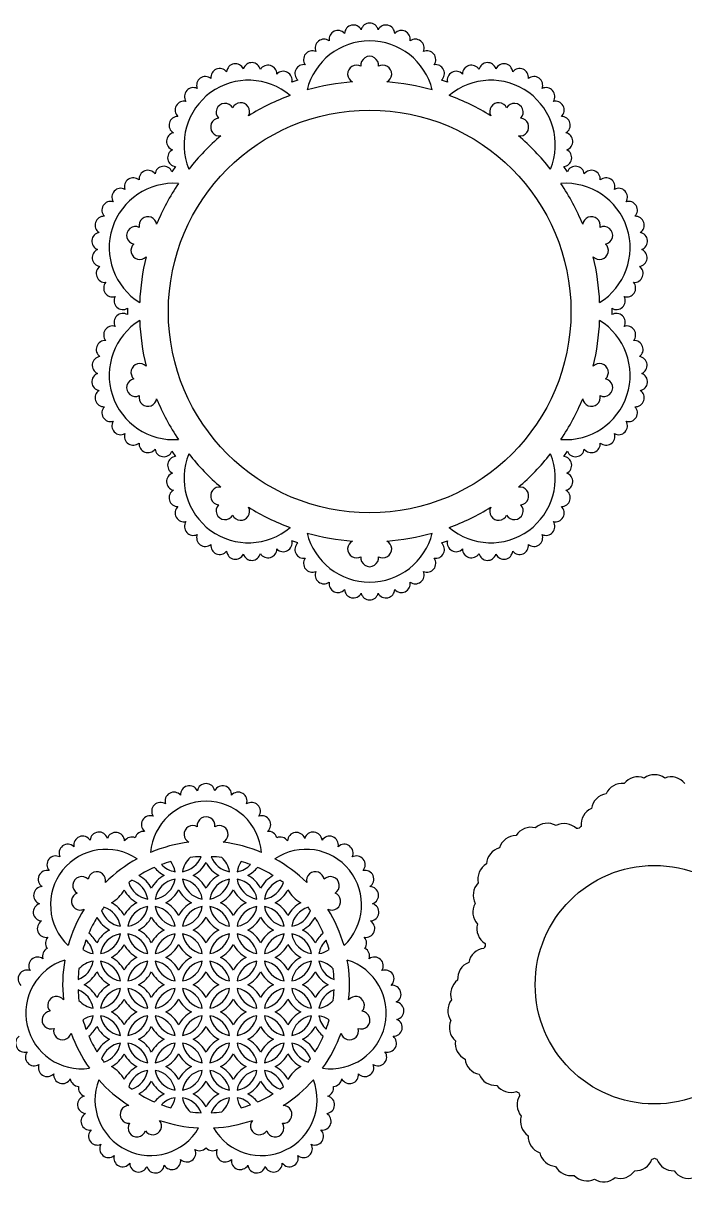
# Model space of a CAD drawing. Extents: x -1148 to -591, y -398 to -134.
# Drawn here: x -1019.5 to -869.6, y -398.3 to -136 of the extents above; entities that cross this region are included whole.
import ezdxf

# ---------------------------------------------------------------- set-up
doc = ezdxf.new("R2010")
doc.units = 0
doc.layers.get('0').update_dxf_attribs({"linetype": 'CONTINUOUS'})

msp = doc.modelspace()

# ---------------------------------------------------------------- linework, layer by layer
for p, q in [((-957.269635, -148.943117), (-958.631695, -149.385678)), ((-923.385501, -149.385678), (-924.747562, -148.943117)), ((-984.942606, -168.501673), (-985.784405, -169.66031)), ((-896.232792, -169.66031), (-897.074591, -168.501673)), ((-995.834278, -200.59064), (-995.834278, -202.022795)), ((-886.182918, -200.59064), (-886.182918, -202.022795)), ((-985.784405, -232.953125), (-984.942606, -234.111763)), ((-897.074591, -234.111763), (-896.232792, -232.953125)), ((-957.269635, -253.670318), (-958.631695, -253.227758)), ((-924.747562, -253.670318), (-923.385501, -253.227758))]:
    msp.add_line(p, q)
for centre, radius in [((-941.008598, -201.306718), 45.586623), ((-876.519753, -353.690613), 27)]:
    msp.add_circle(centre, radius)
for centre, radius, start, end in [((-941.008598, -138.042145), 2, 15.323089, 164.676911), ((-948.207144, -139.685166), 2, 41.037374, 190.391197), ((-944.700433, -138.458115), 2, 28.180232, 177.534054), ((-937.316764, -138.458115), 2, 2.465946, 151.819768), ((-933.810053, -139.685166), 2, 349.608803, 138.962626), ((-941.008598, -154.6331), 14.590955, 13.791641, 166.208359), ((-951.35289, -141.661769), 2, 53.894517, 203.24834), ((-930.664307, -141.661769), 2, 336.75166, 126.105483), ((-953.97993, -144.288809), 2, 66.75166, 216.105483), ((-941.008598, -145.545107), 2, 352.492614, 187.507386), ((-928.037267, -144.288809), 2, 323.894517, 113.24834), ((-974.963323, -148.291124), 2, 38.465946, 187.819768), ((-971.405092, -147.222636), 2, 25.608803, 174.962626), ((-967.698312, -146.972719), 2, 12.75166, 162.105483), ((-964.028857, -147.553903), 2, 359.894517, 149.24834), ((-955.956533, -147.434555), 2, 79.608803, 228.962626), ((-943.994983, -147.536423), 2, 59.883195, 244.037005), ((-938.022213, -147.536423), 2, 295.962995, 120.116805), ((-926.060664, -147.434555), 2, 311.037374, 100.391197), ((-917.98834, -147.553903), 2, 30.75166, 180.105483), ((-914.318885, -146.972719), 2, 17.894517, 167.24834), ((-910.612105, -147.222636), 2, 5.037374, 154.391197), ((-907.053874, -148.291124), 2, 352.180232, 141.534054), ((-968.442662, -163.546968), 14.590955, 49.791641, 202.208359), ((-978.194581, -150.124603), 2, 51.323089, 200.676911), ((-960.580729, -148.937047), 2, 347.037374, 136.391197), ((-941.008598, -201.306718), 52.115431, 94.249747, 105.777472), ((-941.008598, -201.306718), 52.115431, 74.222528, 85.750253), ((-921.436468, -148.937047), 2, 43.608803, 192.962626), ((-913.574534, -163.546968), 14.590955, 337.791641, 130.208359), ((-903.822615, -150.124603), 2, 339.323089, 128.676911), ((-980.936838, -152.631136), 2, 64.180232, 213.534054), ((-901.080359, -152.631136), 2, 326.465946, 115.819768), ((-983.052584, -155.685034), 2, 77.037374, 226.391197), ((-973.784451, -156.194627), 2, 28.492614, 223.507386), ((-970.197948, -156.050283), 2, 331.962995, 156.116805), ((-941.008598, -201.306718), 52.115431, 110.222528, 121.750253), ((-941.008598, -201.306718), 52.115431, 58.249747, 69.777472), ((-911.819248, -156.050283), 2, 23.883195, 208.037005), ((-908.232746, -156.194627), 2, 316.492614, 151.507386), ((-898.964613, -155.685034), 2, 313.608803, 102.962626), ((-984.435727, -159.133163), 2, 89.894517, 239.24834), ((-897.581469, -159.133163), 2, 300.75166, 90.105483), ((-975.030021, -159.560989), 2, 95.883195, 280.037005), ((-906.987176, -159.560989), 2, 259.962995, 84.116805), ((-985.016912, -162.802618), 2, 102.75166, 252.105483), ((-941.008598, -201.306718), 52.115431, 130.249747, 141.777472), ((-941.008598, -201.306718), 52.115431, 38.222528, 49.750253), ((-897.000285, -162.802618), 2, 287.894517, 77.24834), ((-984.766994, -166.509398), 2, 115.608803, 264.962626), ((-897.250202, -166.509398), 2, 275.037374, 64.391197), ((-991.227491, -171.350746), 2, 35.894517, 185.24834), ((-987.624905, -170.442973), 2, 23.037374, 172.391197), ((-894.392292, -170.442973), 2, 7.608803, 156.962626), ((-890.789706, -171.350746), 2, 354.75166, 144.105483), ((-985.397847, -186.883777), 14.590955, 85.791641, 238.208359), ((-994.537754, -173.037409), 2, 48.75166, 198.105483), ((-941.008598, -201.306718), 52.115431, 146.222528, 157.750253), ((-896.61935, -186.883777), 14.590955, 301.791641, 94.208359), ((-941.008598, -201.306718), 52.115431, 22.249747, 33.777472), ((-887.479443, -173.037409), 2, 341.894517, 131.24834), ((-997.389704, -175.418387), 2, 61.608803, 210.962626), ((-884.627493, -175.418387), 2, 329.037374, 118.391197), ((-999.640332, -178.374288), 2, 74.465946, 223.819768), ((-882.376865, -178.374288), 2, 316.180232, 105.534054), ((-1001.176783, -181.75689), 2, 87.323089, 236.676911), ((-991.224344, -181.850562), 2, 7.962995, 192.116805), ((-890.792853, -181.850562), 2, 347.883195, 172.037005), ((-880.840414, -181.75689), 2, 303.323089, 92.676911), ((-1001.922012, -185.396575), 2, 100.180232, 249.534054), ((-994.041042, -184.075432), 2, 64.492614, 259.507386), ((-887.976155, -184.075432), 2, 280.492614, 115.507386), ((-880.095185, -185.396575), 2, 290.465946, 79.819768), ((-993.070031, -187.531004), 2, 131.883195, 316.037005), ((-888.947166, -187.531004), 2, 223.962995, 48.116805), ((-1001.83865, -189.110835), 2, 113.037374, 262.391197), ((-880.178547, -189.110835), 2, 277.608803, 66.962626), ((-1000.930878, -192.713421), 2, 125.894517, 275.24834), ((-941.008598, -201.306718), 52.115431, 166.249747, 177.777472), ((-941.008598, -201.306718), 52.115431, 2.222528, 13.750253), ((-881.086319, -192.713421), 2, 264.75166, 54.105483), ((-999.244214, -196.023684), 2, 138.75166, 288.105483), ((-882.772983, -196.023684), 2, 251.894517, 41.24834), ((-996.863236, -198.875634), 2, 151.608803, 300.962626), ((-885.153961, -198.875634), 2, 239.037374, 28.391197), ((-996.863236, -203.737801), 2, 59.037374, 208.391197), ((-885.153961, -203.737801), 2, 331.608803, 120.962626), ((-985.397847, -215.729659), 14.590955, 121.791641, 274.208359), ((-941.008598, -201.306718), 52.115431, 182.222528, 193.750253), ((-896.61935, -215.729659), 14.590955, 265.791641, 58.208359), ((-941.008598, -201.306718), 52.115431, 346.249747, 357.777472), ((-999.244214, -206.589752), 2, 71.894517, 221.24834), ((-882.772983, -206.589752), 2, 318.75166, 108.105483), ((-1000.930878, -209.900015), 2, 84.75166, 234.105483), ((-881.086319, -209.900015), 2, 305.894517, 95.24834), ((-1001.83865, -213.502601), 2, 97.608803, 246.962626), ((-880.178547, -213.502601), 2, 293.037374, 82.391197), ((-993.070031, -215.082432), 2, 43.962995, 228.116805), ((-888.947166, -215.082432), 2, 311.883195, 136.037005), ((-1001.922012, -217.216861), 2, 110.465946, 259.819768), ((-994.041042, -218.538003), 2, 100.492614, 295.507386), ((-887.976155, -218.538003), 2, 244.492614, 79.507386), ((-880.095185, -217.216861), 2, 280.180232, 69.534054), ((-1001.176783, -220.856546), 2, 123.323089, 272.676911), ((-880.840414, -220.856546), 2, 267.323089, 56.676911), ((-999.640332, -224.239148), 2, 136.180232, 285.534054), ((-991.224344, -220.762874), 2, 167.883195, 352.037005), ((-941.008598, -201.306718), 52.115431, 202.249747, 213.777472), ((-941.008598, -201.306718), 52.115431, 326.222528, 337.750253), ((-890.792853, -220.762874), 2, 187.962995, 12.116805), ((-882.376865, -224.239148), 2, 254.465946, 43.819768), ((-997.389704, -227.195048), 2, 149.037374, 298.391197), ((-884.627493, -227.195048), 2, 241.608803, 30.962626), ((-994.537754, -229.576026), 2, 161.894517, 311.24834), ((-887.479443, -229.576026), 2, 228.75166, 18.105483), ((-991.227491, -231.26269), 2, 174.75166, 324.105483), ((-987.624905, -232.170462), 2, 187.608803, 336.962626), ((-894.392292, -232.170462), 2, 203.037374, 352.391197), ((-890.789706, -231.26269), 2, 215.894517, 5.24834), ((-984.766994, -236.104038), 2, 95.037374, 244.391197), ((-968.442662, -239.066468), 14.590955, 157.791641, 310.208359), ((-941.008598, -201.306718), 52.115431, 218.222528, 229.750253), ((-913.574534, -239.066468), 14.590955, 229.791641, 22.208359), ((-941.008598, -201.306718), 52.115431, 310.249747, 321.777472), ((-897.250202, -236.104038), 2, 295.608803, 84.962626), ((-985.016912, -239.810818), 2, 107.894517, 257.24834), ((-897.000285, -239.810818), 2, 282.75166, 72.105483), ((-975.030021, -243.052447), 2, 79.962995, 264.116805), ((-906.987176, -243.052447), 2, 275.883195, 100.037005), ((-984.435727, -243.480273), 2, 120.75166, 270.105483), ((-897.581469, -243.480273), 2, 269.894517, 59.24834), ((-983.052584, -246.928401), 2, 133.608803, 282.962626), ((-973.784451, -246.418809), 2, 136.492614, 331.507386), ((-970.197948, -246.563153), 2, 203.883195, 28.037005), ((-941.008598, -201.306718), 52.115431, 238.249747, 249.777472), ((-941.008598, -201.306718), 52.115431, 290.222528, 301.750253), ((-911.819248, -246.563153), 2, 151.962995, 336.116805), ((-908.232746, -246.418809), 2, 208.492614, 43.507386), ((-898.964613, -246.928401), 2, 257.037374, 46.391197), ((-980.936838, -249.9823), 2, 146.465946, 295.819768), ((-901.080359, -249.9823), 2, 244.180232, 33.534054), ((-978.194581, -252.488832), 2, 159.323089, 308.676911), ((-941.008598, -201.306718), 52.115431, 254.222528, 265.750253), ((-941.008598, -247.980335), 14.590955, 193.791641, 346.208359), ((-941.008598, -201.306718), 52.115431, 274.249747, 285.777472), ((-903.822615, -252.488832), 2, 231.323089, 20.676911), ((-974.963323, -254.322312), 2, 172.180232, 321.534054), ((-960.580729, -253.676389), 2, 223.608803, 12.962626), ((-955.956533, -255.178881), 2, 131.037374, 280.391197), ((-943.994983, -255.077013), 2, 115.962995, 300.116805), ((-938.022213, -255.077013), 2, 239.883195, 64.037005), ((-926.060664, -255.178881), 2, 259.608803, 48.962626), ((-921.436468, -253.676389), 2, 167.037374, 316.391197), ((-907.053874, -254.322312), 2, 218.465946, 7.819768), ((-971.405092, -255.3908), 2, 185.037374, 334.391197), ((-967.698312, -255.640717), 2, 197.894517, 347.24834), ((-964.028857, -255.059532), 2, 210.75166, 0.105483), ((-941.008598, -257.068329), 2, 172.492614, 7.507386), ((-917.98834, -255.059532), 2, 179.894517, 329.24834), ((-914.318885, -255.640717), 2, 192.75166, 342.105483), ((-910.612105, -255.3908), 2, 205.608803, 354.962626), ((-953.97993, -258.324627), 2, 143.894517, 293.24834), ((-928.037267, -258.324627), 2, 246.75166, 36.105483), ((-951.35289, -260.951667), 2, 156.75166, 306.105483), ((-930.664307, -260.951667), 2, 233.894517, 23.24834), ((-948.207144, -262.92827), 2, 169.608803, 318.962626), ((-944.700433, -264.155321), 2, 182.465946, 331.819768), ((-937.316764, -264.155321), 2, 208.180232, 357.534054), ((-933.810053, -262.92827), 2, 221.037374, 10.391197), ((-941.008598, -264.571291), 2, 195.323089, 344.676911), ((-880.29617, -310.655168), 4, 69.067346, 140.932654), ((-876.519753, -310.157993), 4, 54.067346, 125.932654), ((-872.743336, -310.655168), 4, 39.067346, 110.932654), ((-981.835584, -310.655168), 2, 25.277207, 184.722793), ((-978.059167, -310.157993), 2, 10.277207, 169.722793), ((-974.28275, -310.655168), 2, 355.277207, 154.722793), ((-883.815231, -312.112811), 4, 84.067346, 155.932654), ((-985.354645, -312.112811), 2, 40.277207, 199.722793), ((-970.763689, -312.112811), 2, 340.277207, 139.722793), ((-886.837117, -314.431585), 4, 99.067346, 170.932654), ((-978.059167, -324.748949), 12.590955, 4.579722, 175.420278), ((-988.37653, -314.431585), 2, 55.277207, 214.722793), ((-967.741803, -314.431585), 2, 325.277207, 124.722793), ((-889.155891, -317.453471), 4, 114.067346, 185.932654), ((-990.695305, -317.453471), 2, 70.277207, 229.722793), ((-978.059167, -317.660955), 2, 352.492614, 187.507386), ((-965.423029, -317.453471), 2, 310.277207, 109.722793), ((-900.780926, -321.14657), 4, 60.495917, 132.361226), ((-896.972588, -321.217794), 4, 45.495917, 117.361226), ((-1002.32034, -321.14657), 2, 16.705779, 176.151364), ((-998.512002, -321.217794), 2, 1.705779, 161.151364), ((-992.152948, -320.972532), 2, 85.277207, 164.208857), ((-981.045552, -319.652272), 2, 59.883195, 244.037005), ((-975.072782, -319.652272), 2, 295.962995, 120.116805), ((-963.965386, -320.972532), 2, 15.791143, 94.722793), ((-957.606332, -321.217794), 2, 18.848636, 178.294221), ((-953.797994, -321.14657), 2, 3.848636, 163.294221), ((-907.811661, -323.90593), 4, 90.495917, 162.361226), ((-904.477932, -322.063443), 4, 75.495917, 147.361226), ((-893.312451, -322.272262), 4, 93.72418, 102.361226), ((-890.613534, -320.972532), 4, 129.067346, 137.704391), ((-1009.351075, -323.90593), 2, 46.705779, 206.151364), ((-1006.017346, -322.063443), 2, 31.705779, 191.151364), ((-994.851864, -322.272262), 2, 67.219714, 146.151364), ((-978.059167, -353.690613), 32.470671, 96.830761, 112.738502), ((-978.059167, -353.690613), 32.470671, 67.261498, 83.169239), ((-961.266469, -322.272262), 2, 33.848636, 112.780286), ((-950.100988, -322.063443), 2, 348.848636, 148.294221), ((-946.767259, -323.90593), 2, 333.848636, 133.294221), ((-1012.094339, -326.548469), 2, 61.705779, 221.151364), ((-1000.686671, -335.645781), 12.590955, 56.008294, 226.848849), ((-978.059167, -353.690613), 32.470671, 118.690069, 134.59781), ((-984.240891, -322.781993), 5.4, 279.044199, 339.047719), ((-978.059167, -328.963717), 5.4, 131.366541, 170.955801), ((-978.059167, -353.690613), 29, 92.250485, 97.068693), ((-971.877443, -322.781993), 5.4, 200.952281, 260.955801), ((-978.059167, -353.690613), 29, 82.931307, 87.749515), ((-978.059167, -328.963717), 5.4, 9.044199, 48.633459), ((-955.431663, -335.645781), 12.590955, 313.151151, 123.991706), ((-978.059167, -353.690613), 32.470671, 45.40219, 61.309931), ((-944.023994, -326.548469), 2, 318.848636, 118.294221), ((-910.554926, -326.548469), 4, 105.495917, 177.361226), ((-1014.06019, -329.810974), 2, 76.705779, 236.151364), ((-978.059167, -353.690613), 29, 113.709658, 121.616685), ((-984.240891, -322.781993), 7, 218.48711, 242.019025), ((-978.059167, -353.690613), 29, 105.972198, 110.36938), ((-984.240891, -322.781993), 5.4, 223.572146, 260.955801), ((-990.422615, -328.963717), 5.4, 9.044199, 35.731966), ((-984.240891, -322.781993), 7, 297.980975, 332.019025), ((-971.877443, -322.781993), 7, 207.980975, 242.019025), ((-965.695719, -328.963717), 5.4, 144.268034, 170.955801), ((-971.877443, -322.781993), 5.4, 279.044199, 316.427854), ((-978.059167, -353.690613), 29, 69.63062, 74.027802), ((-971.877443, -322.781993), 7, 297.980975, 321.51289), ((-978.059167, -353.690613), 29, 58.383315, 66.290342), ((-942.058144, -329.810974), 2, 303.848636, 103.294221), ((-912.520776, -329.810974), 4, 120.495917, 192.361226), ((-1006.228288, -331.226489), 2, 43.921185, 238.935958), ((-1002.809433, -330.133205), 2, 347.391566, 171.545376), ((-978.059167, -353.690613), 29, 125.36228, 127.157904), ((-996.604339, -335.145441), 5.4, 9.044199, 70.960543), ((-996.604339, -335.145441), 7, 27.980975, 61.47879), ((-984.240891, -335.145441), 7, 117.980975, 152.019025), ((-990.422615, -328.963717), 5.4, 279.044199, 350.955801), ((-984.240891, -335.145441), 5.4, 99.044199, 170.955801), ((-978.059167, -328.963717), 5.4, 189.044199, 260.955801), ((-984.240891, -335.145441), 5.4, 9.044199, 80.955801), ((-984.240891, -335.145441), 7, 27.980975, 62.019025), ((-971.877443, -335.145441), 7, 117.980975, 152.019025), ((-978.059167, -328.963717), 5.4, 279.044199, 350.955801), ((-971.877443, -335.145441), 5.4, 99.044199, 170.955801), ((-965.695719, -328.963717), 5.4, 189.044199, 260.955801), ((-971.877443, -335.145441), 5.4, 9.044199, 80.955801), ((-971.877443, -335.145441), 7, 27.980975, 62.019025), ((-959.513995, -335.145441), 7, 118.52121, 152.019025), ((-959.513995, -335.145441), 5.4, 109.039457, 170.955801), ((-978.059167, -353.690613), 29, 52.842096, 54.63772), ((-953.3089, -330.133205), 2, 8.454624, 192.608434), ((-949.890046, -331.226489), 2, 301.064042, 136.078815), ((-1015.114658, -333.471112), 2, 91.705779, 251.151364), ((-1006.533394, -334.802904), 2, 111.311766, 295.465577), ((-1002.786063, -328.963717), 7, 297.980975, 332.019025), ((-990.422615, -328.963717), 7, 207.980975, 242.019025), ((-990.422615, -328.963717), 5.4, 197.398136, 260.955801), ((-990.422615, -328.963717), 7, 297.980975, 332.019025), ((-978.059167, -328.963717), 7, 207.980975, 242.019025), ((-978.059167, -328.963717), 7, 297.980975, 332.019025), ((-965.695719, -328.963717), 7, 207.980975, 242.019025), ((-965.695719, -328.963717), 5.4, 279.044199, 342.601864), ((-965.695719, -328.963717), 7, 297.980975, 332.019025), ((-953.332271, -328.963717), 7, 207.980975, 242.019025), ((-949.584939, -334.802904), 2, 244.534423, 68.688234), ((-941.003676, -333.471112), 2, 288.848636, 88.294221), ((-913.575244, -333.471112), 4, 135.495917, 207.361226), ((-1015.185882, -337.279449), 2, 106.705779, 266.151364), ((-1002.786063, -341.327165), 7, 27.980975, 62.019025), ((-990.422615, -341.327165), 7, 117.980975, 152.019025), ((-990.422615, -341.327165), 7, 27.980975, 62.019025), ((-978.059167, -341.327165), 7, 117.980975, 152.019025), ((-978.059167, -341.327165), 7, 27.980975, 62.019025), ((-965.695719, -341.327165), 7, 117.980975, 152.019025), ((-965.695719, -341.327165), 7, 27.980975, 62.019025), ((-953.332271, -341.327165), 7, 117.980975, 152.019025), ((-940.932452, -337.279449), 2, 273.848636, 73.294221), ((-913.646468, -337.279449), 4, 150.495917, 222.361226), ((-978.059167, -353.690613), 32.470671, 148.259333, 164.167074), ((-978.059167, -353.690613), 29, 142.842096, 144.63772), ((-996.604339, -335.145441), 5.4, 199.039457, 260.955801), ((-1002.786063, -341.327165), 5.4, 9.044199, 72.601864), ((-990.422615, -341.327165), 5.4, 99.044199, 170.955801), ((-996.604339, -335.145441), 5.4, 279.044199, 350.955801), ((-990.422615, -341.327165), 5.4, 9.044199, 80.955801), ((-984.240891, -335.145441), 5.4, 189.044199, 260.955801), ((-978.059167, -341.327165), 5.4, 99.044199, 170.955801), ((-984.240891, -335.145441), 5.4, 279.044199, 350.955801), ((-978.059167, -341.327165), 5.4, 9.044199, 80.955801), ((-971.877443, -335.145441), 5.4, 189.044199, 260.955801), ((-965.695719, -341.327165), 5.4, 99.044199, 170.955801), ((-971.877443, -335.145441), 5.4, 279.044199, 350.955801), ((-959.513995, -335.145441), 5.4, 189.044199, 260.955801), ((-965.695719, -341.327165), 5.4, 9.044199, 80.955801), ((-953.332271, -341.327165), 5.4, 107.398136, 170.955801), ((-959.513995, -335.145441), 5.4, 279.044199, 340.960543), ((-978.059167, -353.690613), 29, 35.36228, 37.157904), ((-978.059167, -353.690613), 32.470671, 15.832926, 31.740667), ((-1014.269008, -340.976455), 2, 121.705779, 281.151364), ((-978.059167, -353.690613), 29, 148.383315, 156.290342), ((-996.604339, -335.145441), 7, 208.52121, 242.019025), ((-996.604339, -335.145441), 7, 297.980975, 332.019025), ((-984.240891, -335.145441), 7, 207.980975, 242.019025), ((-984.240891, -335.145441), 7, 297.980975, 332.019025), ((-971.877443, -335.145441), 7, 207.980975, 242.019025), ((-971.877443, -335.145441), 7, 297.980975, 332.019025), ((-959.513995, -335.145441), 7, 207.980975, 242.019025), ((-959.513995, -335.145441), 7, 297.980975, 331.47879), ((-978.059167, -353.690613), 29, 23.709658, 31.616685), ((-941.849325, -340.976455), 2, 258.848636, 58.294221), ((-912.729595, -340.976455), 4, 165.495917, 237.361226), ((-1012.426521, -344.310184), 2, 136.705779, 215.637429), ((-1008.967787, -347.508889), 7, 27.980975, 51.51289), ((-996.604339, -347.508889), 7, 117.980975, 152.019025), ((-996.604339, -347.508889), 5.4, 99.044199, 170.955801), ((-1002.786063, -341.327165), 5.4, 279.044199, 350.955801), ((-996.604339, -347.508889), 5.4, 9.044199, 80.955801), ((-990.422615, -341.327165), 5.4, 189.044199, 260.955801), ((-996.604339, -347.508889), 7, 27.980975, 62.019025), ((-984.240891, -347.508889), 7, 117.980975, 152.019025), ((-984.240891, -347.508889), 5.4, 99.044199, 170.955801), ((-990.422615, -341.327165), 5.4, 279.044199, 350.955801), ((-984.240891, -347.508889), 5.4, 9.044199, 80.955801), ((-978.059167, -341.327165), 5.4, 189.044199, 260.955801), ((-984.240891, -347.508889), 7, 27.980975, 62.019025), ((-971.877443, -347.508889), 7, 117.980975, 152.019025), ((-971.877443, -347.508889), 5.4, 99.044199, 170.955801), ((-978.059167, -341.327165), 5.4, 279.044199, 350.955801), ((-971.877443, -347.508889), 5.4, 9.044199, 80.955801), ((-965.695719, -341.327165), 5.4, 189.044199, 260.955801), ((-971.877443, -347.508889), 7, 27.980975, 62.019025), ((-959.513995, -347.508889), 7, 117.980975, 152.019025), ((-959.513995, -347.508889), 5.4, 99.044199, 170.955801), ((-965.695719, -341.327165), 5.4, 279.044199, 350.955801), ((-953.332271, -341.327165), 5.4, 189.044199, 260.955801), ((-959.513995, -347.508889), 5.4, 9.044199, 80.955801), ((-959.513995, -347.508889), 7, 27.980975, 62.019025), ((-947.150547, -347.508889), 7, 128.48711, 152.019025), ((-943.691812, -344.310184), 2, 324.362571, 43.294221), ((-1013.093099, -347.230651), 2, 118.648286, 197.579936), ((-978.059167, -353.690613), 29, 159.63062, 164.027802), ((-1002.786063, -341.327165), 5.4, 234.268034, 260.955801), ((-1008.967787, -347.508889), 5.4, 9.044199, 46.427854), ((-1002.786063, -341.327165), 7, 297.980975, 332.019025), ((-990.422615, -341.327165), 7, 207.980975, 242.019025), ((-990.422615, -341.327165), 7, 297.980975, 332.019025), ((-978.059167, -341.327165), 7, 207.980975, 242.019025), ((-978.059167, -341.327165), 7, 297.980975, 332.019025), ((-965.695719, -341.327165), 7, 207.980975, 242.019025), ((-965.695719, -341.327165), 7, 297.980975, 332.019025), ((-953.332271, -341.327165), 7, 207.980975, 242.019025), ((-947.150547, -347.508889), 5.4, 133.572146, 170.955801), ((-953.332271, -341.327165), 5.4, 279.044199, 305.731966), ((-978.059167, -353.690613), 29, 15.972198, 20.36938), ((-943.025235, -347.230651), 2, 342.420064, 61.351714), ((-914.660159, -349.434812), 4, 96.924489, 168.789797), ((-911.553685, -347.230651), 4, 145.152752, 153.789797), ((-910.887108, -344.310184), 4, 180.495917, 189.132963), ((-1006.275203, -360.130739), 12.590955, 107.436865, 278.277421), ((-1016.199573, -349.434812), 2, 53.13435, 212.579936), ((-978.059167, -353.690613), 32.470671, 170.118641, 186.026382), ((-1008.967787, -347.508889), 5.4, 290.952281, 350.955801), ((-1002.786063, -353.690613), 5.4, 99.044199, 138.633459), ((-1002.786063, -353.690613), 5.4, 9.044199, 80.955801), ((-996.604339, -347.508889), 5.4, 189.044199, 260.955801), ((-1002.786063, -353.690613), 7, 27.980975, 62.019025), ((-990.422615, -353.690613), 7, 117.980975, 152.019025), ((-996.604339, -347.508889), 5.4, 279.044199, 350.955801), ((-990.422615, -353.690613), 5.4, 99.044199, 170.955801), ((-984.240891, -347.508889), 5.4, 189.044199, 260.955801), ((-990.422615, -353.690613), 5.4, 9.044199, 80.955801), ((-990.422615, -353.690613), 7, 27.980975, 62.019025), ((-978.059167, -353.690613), 7, 117.980975, 152.019025), ((-984.240891, -347.508889), 5.4, 279.044199, 350.955801), ((-978.059167, -353.690613), 5.4, 99.044199, 170.955801), ((-971.877443, -347.508889), 5.4, 189.044199, 260.955801), ((-978.059167, -353.690613), 5.4, 9.044199, 80.955801), ((-978.059167, -353.690613), 7, 27.980975, 62.019025), ((-965.695719, -353.690613), 7, 117.980975, 152.019025), ((-965.695719, -353.690613), 5.4, 99.044199, 170.955801), ((-971.877443, -347.508889), 5.4, 279.044199, 350.955801), ((-959.513995, -347.508889), 5.4, 189.044199, 260.955801), ((-965.695719, -353.690613), 5.4, 9.044199, 80.955801), ((-965.695719, -353.690613), 7, 27.980975, 62.019025), ((-953.332271, -353.690613), 7, 117.980975, 152.019025), ((-953.332271, -353.690613), 5.4, 99.044199, 170.955801), ((-959.513995, -347.508889), 5.4, 279.044199, 350.955801), ((-953.332271, -353.690613), 5.4, 41.366541, 80.955801), ((-947.150547, -347.508889), 5.4, 189.044199, 249.047719), ((-949.843131, -360.130739), 12.590955, 261.722579, 72.563135), ((-978.059167, -353.690613), 32.470671, 353.973618, 9.881359), ((-939.91876, -349.434812), 2, 327.420064, 126.86565), ((-917.090304, -352.367883), 4, 111.924489, 183.789797), ((-1018.629718, -352.367883), 2, 68.13435, 227.579936), ((-978.059167, -353.690613), 29, 172.931307, 177.749515), ((-1008.967787, -347.508889), 7, 297.980975, 332.019025), ((-996.604339, -347.508889), 7, 207.980975, 242.019025), ((-996.604339, -347.508889), 7, 297.980975, 332.019025), ((-984.240891, -347.508889), 7, 207.980975, 242.019025), ((-984.240891, -347.508889), 7, 297.980975, 332.019025), ((-971.877443, -347.508889), 7, 207.980975, 242.019025), ((-971.877443, -347.508889), 7, 297.980975, 332.019025), ((-959.513995, -347.508889), 7, 207.980975, 242.019025), ((-959.513995, -347.508889), 7, 297.980975, 332.019025), ((-947.150547, -347.508889), 7, 207.980975, 242.019025), ((-978.059167, -353.690613), 29, 2.250485, 7.068693), ((-937.488615, -352.367883), 2, 312.420064, 111.86565), ((-1008.967787, -359.872337), 7, 27.980975, 62.019025), ((-996.604339, -359.872337), 7, 117.980975, 152.019025), ((-996.604339, -359.872337), 7, 27.980975, 62.019025), ((-984.240891, -359.872337), 7, 117.980975, 152.019025), ((-984.240891, -359.872337), 7, 27.980975, 62.019025), ((-971.877443, -359.872337), 7, 117.980975, 152.019025), ((-971.877443, -359.872337), 7, 27.980975, 62.019025), ((-959.513995, -359.872337), 7, 117.980975, 152.019025), ((-959.513995, -359.872337), 7, 27.980975, 62.019025), ((-947.150547, -359.872337), 7, 117.980975, 152.019025), ((-935.90041, -355.82998), 2, 297.420064, 96.86565), ((-918.67851, -355.82998), 4, 126.924489, 198.789797), ((-1011.908629, -358.353347), 2, 38.820137, 222.973948), ((-1008.967787, -359.872337), 5.4, 9.044199, 69.047719), ((-978.059167, -353.690613), 29, 182.250485, 187.068693), ((-1002.786063, -353.690613), 5.4, 279.044199, 350.955801), ((-996.604339, -359.872337), 5.4, 99.044199, 170.955801), ((-990.422615, -353.690613), 5.4, 189.044199, 260.955801), ((-996.604339, -359.872337), 5.4, 9.044199, 80.955801), ((-990.422615, -353.690613), 5.4, 279.044199, 350.955801), ((-984.240891, -359.872337), 5.4, 99.044199, 170.955801), ((-978.059167, -353.690613), 5.4, 189.044199, 260.955801), ((-984.240891, -359.872337), 5.4, 9.044199, 80.955801), ((-978.059167, -353.690613), 5.4, 279.044199, 350.955801), ((-971.877443, -359.872337), 5.4, 99.044199, 170.955801), ((-965.695719, -353.690613), 5.4, 189.044199, 260.955801), ((-971.877443, -359.872337), 5.4, 9.044199, 80.955801), ((-965.695719, -353.690613), 5.4, 279.044199, 350.955801), ((-959.513995, -359.872337), 5.4, 99.044199, 170.955801), ((-953.332271, -353.690613), 5.4, 189.044199, 260.955801), ((-959.513995, -359.872337), 5.4, 9.044199, 80.955801), ((-947.150547, -359.872337), 5.4, 110.952281, 170.955801), ((-978.059167, -353.690613), 29, 352.931307, 357.749515), ((-944.209705, -358.353347), 2, 317.026052, 141.179863), ((-1002.786063, -353.690613), 5.4, 221.366541, 260.955801), ((-1002.786063, -353.690613), 7, 297.980975, 332.019025), ((-990.422615, -353.690613), 7, 207.980975, 242.019025), ((-990.422615, -353.690613), 7, 297.980975, 332.019025), ((-978.059167, -353.690613), 7, 207.980975, 242.019025), ((-978.059167, -353.690613), 7, 297.980975, 332.019025), ((-965.695719, -353.690613), 7, 207.980975, 242.019025), ((-965.695719, -353.690613), 7, 297.980975, 332.019025), ((-953.332271, -353.690613), 7, 207.980975, 242.019025), ((-953.332271, -353.690613), 5.4, 279.044199, 318.633459), ((-935.262379, -359.585166), 2, 282.420064, 81.86565), ((-919.316541, -359.585166), 4, 141.924489, 213.789797), ((-1013.185486, -361.707966), 2, 95.349756, 290.364529), ((-1002.786063, -366.054061), 5.4, 99.044199, 125.731966), ((-978.059167, -353.690613), 29, 195.972198, 200.36938), ((-1008.967787, -359.872337), 5.4, 313.572146, 350.955801), ((-1002.786063, -366.054061), 5.4, 9.044199, 80.955801), ((-996.604339, -359.872337), 5.4, 189.044199, 260.955801), ((-1002.786063, -366.054061), 7, 27.980975, 62.019025), ((-990.422615, -366.054061), 7, 117.980975, 152.019025), ((-996.604339, -359.872337), 5.4, 279.044199, 350.955801), ((-990.422615, -366.054061), 5.4, 99.044199, 170.955801), ((-990.422615, -366.054061), 5.4, 9.044199, 80.955801), ((-984.240891, -359.872337), 5.4, 189.044199, 260.955801), ((-990.422615, -366.054061), 7, 27.980975, 62.019025), ((-978.059167, -366.054061), 7, 117.980975, 152.019025), ((-978.059167, -366.054061), 5.4, 99.044199, 170.955801), ((-984.240891, -359.872337), 5.4, 279.044199, 350.955801), ((-978.059167, -366.054061), 5.4, 9.044199, 80.955801), ((-971.877443, -359.872337), 5.4, 189.044199, 260.955801), ((-978.059167, -366.054061), 7, 27.980975, 62.019025), ((-965.695719, -366.054061), 7, 117.980975, 152.019025), ((-965.695719, -366.054061), 5.4, 99.044199, 170.955801), ((-971.877443, -359.872337), 5.4, 279.044199, 350.955801), ((-959.513995, -359.872337), 5.4, 189.044199, 260.955801), ((-965.695719, -366.054061), 5.4, 9.044199, 80.955801), ((-965.695719, -366.054061), 7, 27.980975, 62.019025), ((-953.332271, -366.054061), 7, 117.980975, 152.019025), ((-953.332271, -366.054061), 5.4, 99.044199, 170.955801), ((-959.513995, -359.872337), 5.4, 279.044199, 350.955801), ((-947.150547, -359.872337), 5.4, 189.044199, 226.427854), ((-953.332271, -366.054061), 5.4, 54.268034, 80.955801), ((-978.059167, -353.690613), 29, 339.63062, 344.027802), ((-942.932848, -361.707966), 2, 249.635471, 84.650244), ((-935.618001, -363.377532), 2, 267.420064, 66.86565), ((-918.960919, -363.377532), 4, 156.924489, 228.789797), ((-1010.579563, -364.176367), 2, 162.740338, 346.894148), ((-1008.967787, -359.872337), 7, 308.48711, 332.019025), ((-996.604339, -359.872337), 7, 207.980975, 242.019025), ((-996.604339, -359.872337), 7, 297.980975, 332.019025), ((-984.240891, -359.872337), 7, 207.980975, 242.019025), ((-984.240891, -359.872337), 7, 297.980975, 332.019025), ((-971.877443, -359.872337), 7, 207.980975, 242.019025), ((-971.877443, -359.872337), 7, 297.980975, 332.019025), ((-959.513995, -359.872337), 7, 207.980975, 242.019025), ((-959.513995, -359.872337), 7, 297.980975, 332.019025), ((-947.150547, -359.872337), 7, 207.980975, 231.51289), ((-945.538771, -364.176367), 2, 193.105852, 17.259662), ((-1019.175291, -366.948635), 2, 128.13435, 287.579936), ((-978.059167, -353.690613), 32.470671, 199.687904, 215.595645), ((-978.059167, -353.690613), 29, 203.709658, 211.616685), ((-996.604339, -372.235785), 7, 117.980975, 151.47879), ((-996.604339, -372.235785), 5.4, 99.044199, 160.960543), ((-1002.786063, -366.054061), 5.4, 287.398136, 350.955801), ((-990.422615, -366.054061), 5.4, 189.044199, 260.955801), ((-996.604339, -372.235785), 5.4, 9.044199, 80.955801), ((-996.604339, -372.235785), 7, 27.980975, 62.019025), ((-984.240891, -372.235785), 7, 117.980975, 152.019025), ((-990.422615, -366.054061), 5.4, 279.044199, 350.955801), ((-984.240891, -372.235785), 5.4, 99.044199, 170.955801), ((-978.059167, -366.054061), 5.4, 189.044199, 260.955801), ((-984.240891, -372.235785), 5.4, 9.044199, 80.955801), ((-984.240891, -372.235785), 7, 27.980975, 62.019025), ((-971.877443, -372.235785), 7, 117.980975, 152.019025), ((-978.059167, -366.054061), 5.4, 279.044199, 350.955801), ((-971.877443, -372.235785), 5.4, 99.044199, 170.955801), ((-965.695719, -366.054061), 5.4, 189.044199, 260.955801), ((-971.877443, -372.235785), 5.4, 9.044199, 80.955801), ((-971.877443, -372.235785), 7, 27.980975, 62.019025), ((-959.513995, -372.235785), 7, 117.980975, 152.019025), ((-959.513995, -372.235785), 5.4, 99.044199, 170.955801), ((-965.695719, -366.054061), 5.4, 279.044199, 350.955801), ((-953.332271, -366.054061), 5.4, 189.044199, 252.601864), ((-959.513995, -372.235785), 5.4, 19.039457, 80.955801), ((-959.513995, -372.235785), 7, 28.52121, 62.019025), ((-978.059167, -353.690613), 29, 328.383315, 336.290342), ((-978.059167, -353.690613), 32.470671, 324.404355, 340.312096), ((-936.943042, -366.948635), 2, 252.420064, 51.86565), ((-917.635878, -366.948635), 4, 171.924489, 243.789797), ((-1016.97113, -370.055109), 2, 143.13435, 302.579936), ((-1002.786063, -366.054061), 7, 297.980975, 332.019025), ((-990.422615, -366.054061), 7, 207.980975, 242.019025), ((-990.422615, -366.054061), 7, 297.980975, 332.019025), ((-978.059167, -366.054061), 7, 207.980975, 242.019025), ((-978.059167, -366.054061), 7, 297.980975, 332.019025), ((-965.695719, -366.054061), 7, 207.980975, 242.019025), ((-965.695719, -366.054061), 7, 297.980975, 332.019025), ((-953.332271, -366.054061), 7, 207.980975, 242.019025), ((-939.147203, -370.055109), 2, 237.420064, 36.86565), ((-1014.038059, -372.485254), 2, 158.13435, 317.579936), ((-978.059167, -353.690613), 29, 215.36228, 217.157904), ((-1002.786063, -378.417509), 7, 27.980975, 62.019025), ((-990.422615, -378.417509), 7, 117.980975, 152.019025), ((-990.422615, -378.417509), 7, 27.980975, 62.019025), ((-978.059167, -378.417509), 7, 117.980975, 152.019025), ((-978.059167, -378.417509), 7, 27.980975, 62.019025), ((-965.695719, -378.417509), 7, 117.980975, 152.019025), ((-965.695719, -378.417509), 7, 27.980975, 62.019025), ((-953.332271, -378.417509), 7, 117.980975, 152.019025), ((-978.059167, -353.690613), 29, 322.842096, 324.63772), ((-942.080274, -372.485254), 2, 222.420064, 21.86565), ((-915.431717, -370.055109), 4, 186.924489, 258.789797), ((-1010.575963, -374.073459), 2, 173.13435, 332.579936), ((-1006.820776, -374.711491), 2, 188.13435, 267.066), ((-990.422615, -378.417509), 5.4, 99.044199, 162.601864), ((-996.604339, -372.235785), 5.4, 289.039457, 350.955801), ((-990.422615, -378.417509), 5.4, 9.044199, 80.955801), ((-984.240891, -372.235785), 5.4, 189.044199, 260.955801), ((-978.059167, -378.417509), 5.4, 99.044199, 170.955801), ((-984.240891, -372.235785), 5.4, 279.044199, 350.955801), ((-978.059167, -378.417509), 5.4, 9.044199, 80.955801), ((-971.877443, -372.235785), 5.4, 189.044199, 260.955801), ((-965.695719, -378.417509), 5.4, 99.044199, 170.955801), ((-971.877443, -372.235785), 5.4, 279.044199, 350.955801), ((-965.695719, -378.417509), 5.4, 17.398136, 80.955801), ((-959.513995, -372.235785), 5.4, 189.044199, 250.960543), ((-949.297557, -374.711491), 2, 272.934, 351.86565), ((-945.542371, -374.073459), 2, 207.420064, 6.86565), ((-912.498646, -372.485254), 4, 201.924489, 273.789797), ((-1004.953068, -377.053524), 2, 170.076857, 249.008507), ((-990.616484, -379.766152), 12.590955, 158.865436, 329.705992), ((-978.059167, -353.690613), 32.470671, 221.547212, 237.454953), ((-978.059167, -353.690613), 29, 232.842096, 234.63772), ((-996.604339, -372.235785), 7, 298.52121, 332.019025), ((-984.240891, -372.235785), 7, 207.980975, 242.019025), ((-984.240891, -372.235785), 7, 297.980975, 332.019025), ((-971.877443, -372.235785), 7, 207.980975, 242.019025), ((-965.501849, -379.766152), 12.590955, 210.294008, 21.134564), ((-971.877443, -372.235785), 7, 297.980975, 332.019025), ((-959.513995, -372.235785), 7, 207.980975, 241.47879), ((-978.059167, -353.690613), 29, 305.36228, 307.157904), ((-978.059167, -353.690613), 32.470671, 302.545047, 318.452788), ((-951.165266, -377.053524), 2, 290.991493, 9.923143), ((-909.036549, -374.073459), 4, 216.924489, 288.789797), ((-1005.16664, -380.856535), 2, 104.562921, 264.008507), ((-978.059167, -353.690613), 29, 238.383315, 246.290342), ((-984.240891, -384.599233), 7, 117.980975, 141.51289), ((-984.240891, -384.599233), 5.4, 99.044199, 136.427854), ((-990.422615, -378.417509), 5.4, 324.268034, 350.955801), ((-978.059167, -378.417509), 5.4, 189.044199, 228.633459), ((-984.240891, -384.599233), 5.4, 20.952281, 80.955801), ((-984.240891, -384.599233), 7, 27.980975, 62.019025), ((-971.877443, -384.599233), 7, 117.980975, 152.019025), ((-971.877443, -384.599233), 5.4, 99.044199, 159.047719), ((-978.059167, -378.417509), 5.4, 311.366541, 350.955801), ((-965.695719, -378.417509), 5.4, 189.044199, 215.731966), ((-971.877443, -384.599233), 5.4, 43.572146, 80.955801), ((-971.877443, -384.599233), 7, 38.48711, 62.019025), ((-978.059167, -353.690613), 29, 293.709658, 301.616685), ((-950.951693, -380.856535), 2, 275.991493, 75.437079), ((-905.281363, -374.711491), 4, 231.924489, 240.561534), ((-903.627227, -380.856535), 4, 148.35306, 220.218368), ((-903.413654, -377.053524), 4, 196.581323, 205.218368), ((-1004.388644, -384.585239), 2, 119.562921, 279.008507), ((-995.51849, -383.062355), 2, 90.248709, 274.402519), ((-978.059167, -353.690613), 29, 249.63062, 254.027802), ((-978.059167, -353.690613), 29, 262.931307, 267.749515), ((-978.059167, -353.690613), 29, 272.250485, 277.068693), ((-978.059167, -353.690613), 29, 285.972198, 290.36938), ((-960.599844, -383.062355), 2, 265.597481, 89.751291), ((-951.72969, -384.585239), 2, 260.991493, 60.437079), ((-993.69185, -386.152213), 2, 146.778328, 341.793101), ((-990.13721, -385.653843), 2, 214.168909, 38.32272), ((-978.059167, -353.690613), 32.470671, 251.116475, 267.024216), ((-978.059167, -353.690613), 32.470671, 272.975784, 288.883525), ((-965.981124, -385.653843), 2, 141.67728, 325.831091), ((-962.426484, -386.152213), 2, 198.206899, 33.221672), ((-902.84923, -384.585239), 4, 163.35306, 235.218368), ((-1002.672097, -387.985529), 2, 134.562921, 294.008507), ((-953.446236, -387.985529), 2, 245.991493, 45.437079), ((-901.132684, -387.985529), 4, 178.35306, 250.218368), ((-1000.133981, -390.825683), 2, 149.562921, 309.008507), ((-979.556953, -389.283648), 2, 239.562921, 318.494572), ((-976.561381, -389.283648), 2, 221.505428, 300.437079), ((-955.984353, -390.825683), 2, 230.991493, 30.437079), ((-996.947263, -392.912148), 2, 164.562921, 324.008507), ((-985.797397, -393.538311), 2, 209.562921, 9.008507), ((-982.397106, -391.821765), 2, 224.562921, 24.008507), ((-973.721227, -391.821765), 2, 155.991493, 315.437079), ((-970.320936, -393.538311), 2, 170.991493, 330.437079), ((-959.171071, -392.912148), 2, 215.991493, 15.437079), ((-898.594567, -390.825683), 4, 193.35306, 265.218368), ((-880.857693, -391.821765), 4, 268.35306, 340.218368), ((-878.017539, -389.283648), 4, 283.35306, 291.990105), ((-875.021967, -389.283648), 4, 248.009895, 256.64694), ((-872.181813, -391.821765), 4, 199.781632, 271.64694), ((-993.329112, -394.102735), 2, 179.562921, 339.008507), ((-989.526101, -394.316308), 2, 194.562921, 354.008507), ((-966.592233, -394.316308), 2, 185.991493, 345.437079), ((-962.789221, -394.102735), 2, 200.991493, 0.437079), ((-895.407849, -392.912148), 4, 208.35306, 280.218368), ((-884.257984, -393.538311), 4, 253.35306, 325.218368), ((-868.781523, -393.538311), 4, 214.781632, 286.64694), ((-891.789699, -394.102735), 4, 223.35306, 295.218368), ((-887.986687, -394.316308), 4, 238.35306, 310.218368)]:
    msp.add_arc(centre, radius, start, end)

doc.saveas('drawing.dxf')
